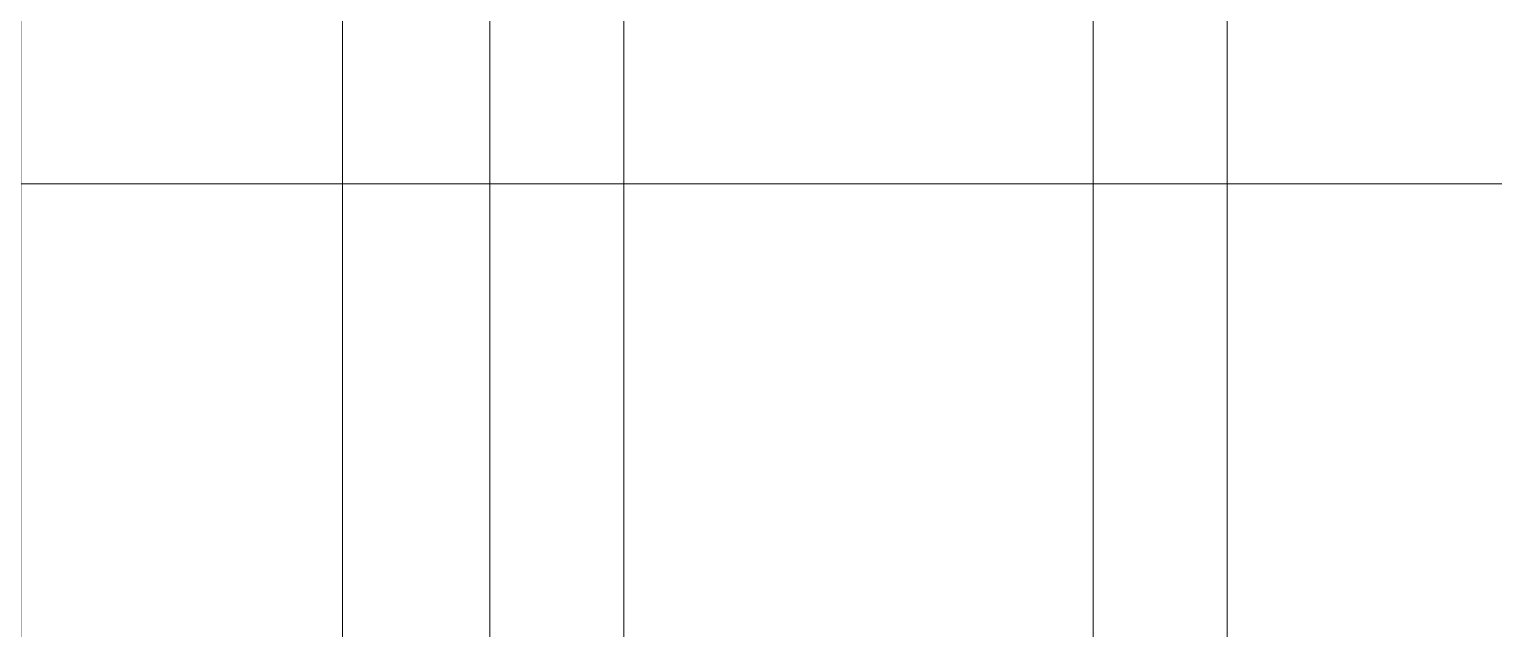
# Model space of a CAD drawing. Header units: metres. Extents: x -17822 to 152406, y -4219 to 19791.
# Drawn here: x 114621.8 to 114840.3, y 2661.9 to 2751.2 of the extents above; entities that cross this region are included whole.
import ezdxf

# ---------------------------------------------------------------- set-up
doc = ezdxf.new("R2010")
doc.units = ezdxf.units.M
doc.header["$LTSCALE"] = 100
doc.header["$MEASUREMENT"] = 0
doc.layers.add('06B', color=9, linetype='Continuous', lineweight=9)
doc.layers.add('06D', color=9, linetype='Continuous', lineweight=9)

# ---------------------------------------------------------------- blocks, each defined once
blk = doc.blocks.new('pergolecatikati_krtrevizegorunus')
at = {"layer": '06B'}
for points in [[(-30, 1530), (-30, 1460), (-800, 1460), (-800, 1530)], [(-30, 1440), (-30, 1370), (-800, 1370), (-800, 1440)], [(-30, 1350), (-30, 1280), (-800, 1280), (-800, 1350)]]:
    blk.add_lwpolyline(points, close=True, dxfattribs=at)
blk = doc.blocks.new('p-cati_vw')
at = {"layer": '06D'}
for points in [[(555.51, -1810), (555.51, -1560), (55.51, -1560), (55.51, -1810)], [(1055.51, -1810), (1055.51, -1560), (555.51, -1560), (555.51, -1810)], [(555.51, -2060), (555.51, -1810), (55.51, -1810), (55.51, -2060)], [(1055.51, -2060), (1055.51, -1810), (555.51, -1810), (555.51, -2060)]]:
    blk.add_lwpolyline(points, close=True, dxfattribs=at)
at = {"layer": '06B', "rotation": 1.082915e-10}
blk.add_blockref('pergolecatikati_krtrevizegorunus', (890.51, -3138), dxfattribs=at)

msp = doc.modelspace()

# ---------------------------------------------------------------- block references
at = {"layer": '06D', "rotation": 269.9999999998917}
msp.add_blockref('p-cati_vw', (116478.49, 3283.68), dxfattribs=at)

doc.saveas('drawing.dxf')
